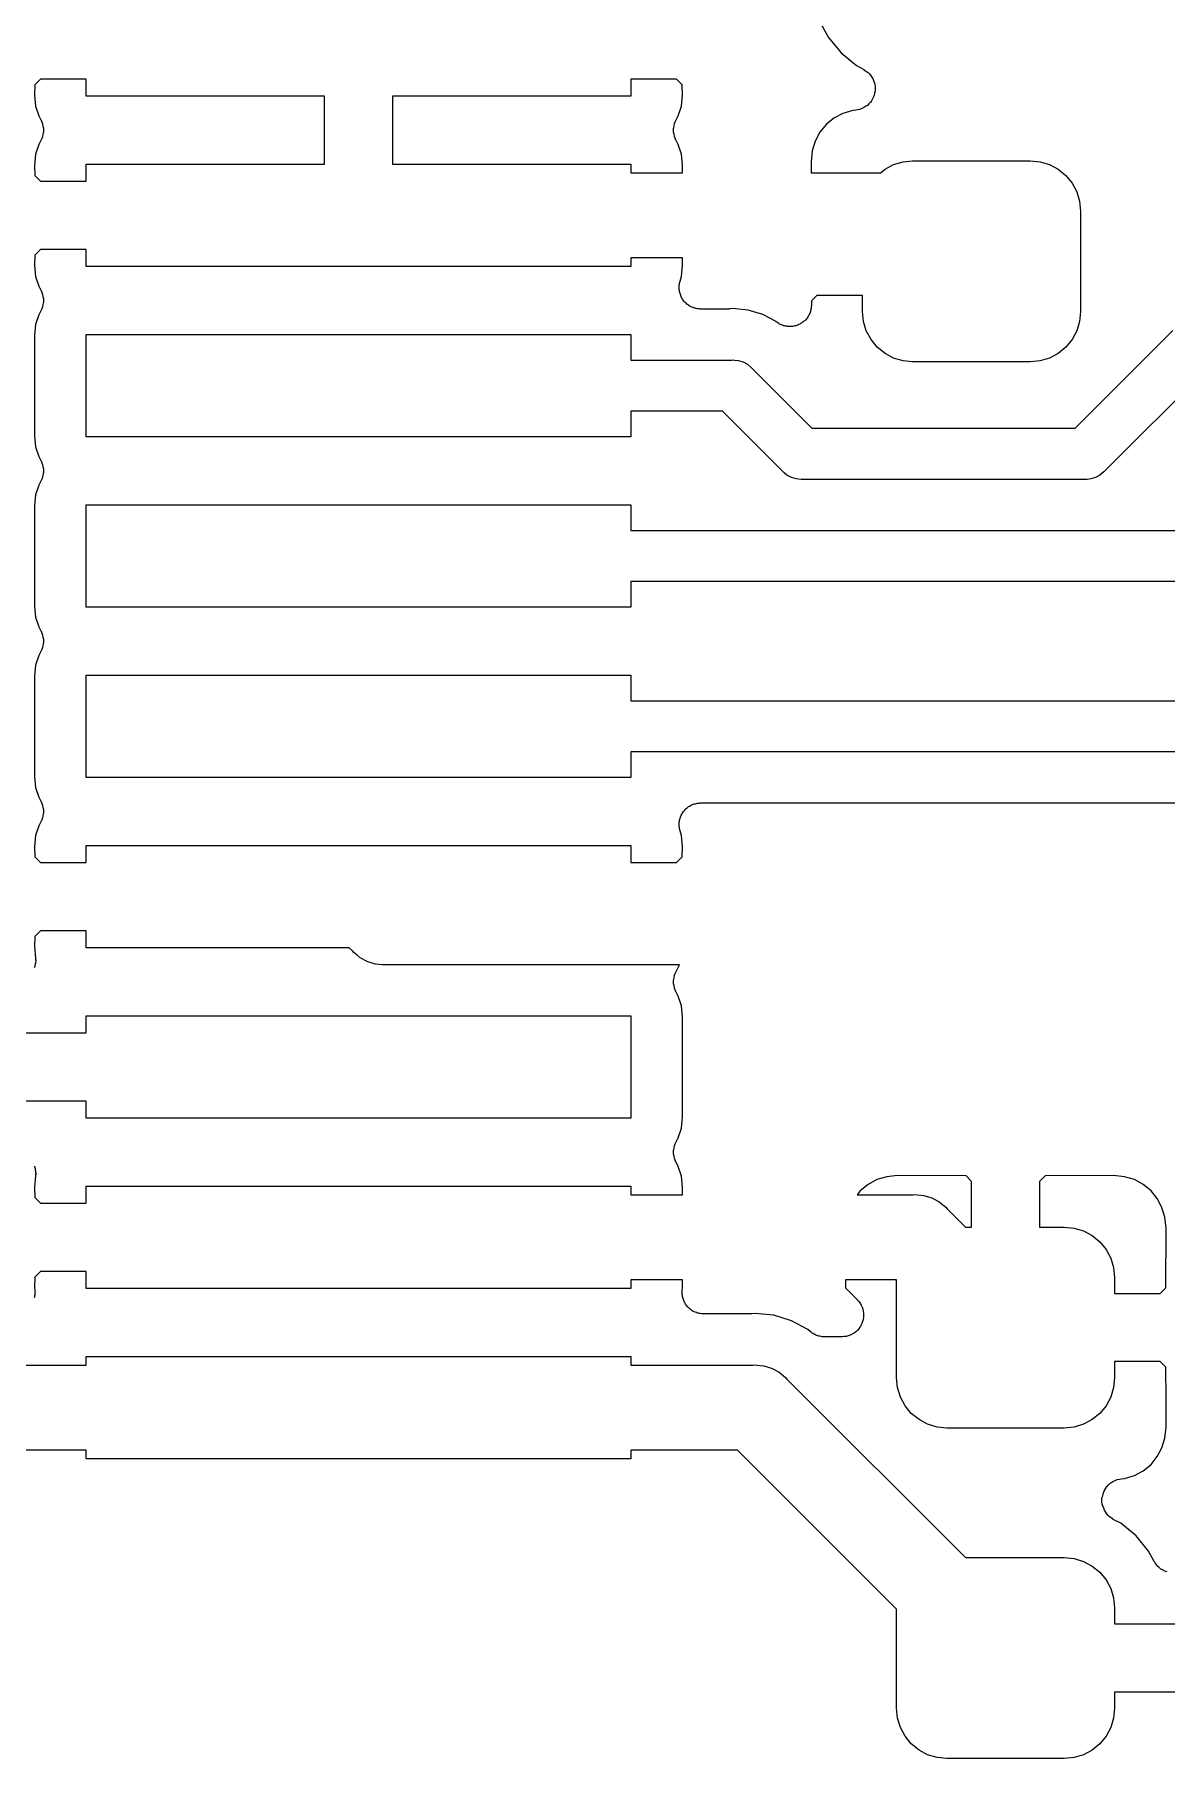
# Model space of a CAD drawing. Extents: x 70 to 232, y -100 to -50.
# Drawn here: x 217.75 to 221.07, y -79.78 to -74.72 of the extents above; entities that cross this region are included whole.
import ezdxf

# ---------------------------------------------------------------- set-up
doc = ezdxf.new("R2010")
doc.units = 0
doc.layers.add('BLACK', color=7, linetype='CONTINUOUS')

msp = doc.modelspace()

# ---------------------------------------------------------------- linework, layer by layer
at = {"layer": 'BLACK', "linetype": 'CONTINUOUS'}
for p, q in [((220.052, -74.6766), (220.08, -74.7282)), ((220.08, -74.7282), (220.117, -74.7734)), ((220.117, -74.7734), (220.162, -74.8105)), ((217.766, -74.85), (217.75, -74.8666)), ((217.9, -74.85), (217.766, -74.85)), ((217.9, -74.9), (217.9, -74.85)), ((219.5, -74.85), (219.5, -74.9)), ((219.634, -74.85), (219.5, -74.85)), ((219.65, -74.8666), (219.634, -74.85)), ((220.162, -74.8105), (220.184, -74.8221)), ((220.184, -74.8221), (220.184, -74.8224)), ((220.184, -74.8224), (220.184, -74.8224)), ((220.184, -74.8224), (220.184, -74.8224)), ((220.184, -74.8224), (220.184, -74.8225)), ((220.184, -74.8225), (220.189, -74.8259)), ((220.189, -74.8259), (220.194, -74.8294)), ((220.194, -74.8294), (220.194, -74.8295)), ((220.194, -74.8295), (220.195, -74.8295)), ((220.195, -74.8295), (220.199, -74.8336)), ((220.199, -74.8336), (220.203, -74.8383)), ((220.203, -74.8383), (220.203, -74.8383)), ((220.203, -74.8383), (220.203, -74.8384)), ((220.203, -74.8384), (220.206, -74.8433)), ((220.206, -74.8433), (220.21, -74.8486)), ((220.21, -74.8486), (220.21, -74.8487)), ((220.21, -74.8487), (220.21, -74.8488)), ((220.21, -74.8488), (220.212, -74.8545)), ((217.75, -74.8666), (217.749, -74.8974)), ((217.749, -74.8974), (217.752, -74.9294)), ((218.6, -74.9), (217.9, -74.9)), ((218.6, -75.1), (218.6, -74.9)), ((219.5, -74.9), (218.8, -74.9)), ((218.8, -74.9), (218.8, -75.1)), ((219.648, -74.9294), (219.651, -74.8974)), ((219.651, -74.8974), (219.65, -74.8666)), ((220.212, -74.8545), (220.214, -74.8601)), ((220.214, -74.897), (220.212, -74.9024)), ((220.214, -74.8601), (220.215, -74.8602)), ((220.215, -74.8909), (220.214, -74.8968)), ((220.214, -74.8968), (220.214, -74.8969)), ((220.214, -74.8969), (220.214, -74.897)), ((220.215, -74.8602), (220.215, -74.8603)), ((220.215, -74.8603), (220.216, -74.8666)), ((220.217, -74.8848), (220.215, -74.8909)), ((220.216, -74.8666), (220.217, -74.8723)), ((220.217, -74.8723), (220.217, -74.8724)), ((220.217, -74.8724), (220.217, -74.8725)), ((220.217, -74.8725), (220.217, -74.8787)), ((220.217, -74.8787), (220.217, -74.8847)), ((220.217, -74.8847), (220.217, -74.8848)), ((220.217, -74.8848), (220.217, -74.8848)), ((217.752, -74.9294), (217.761, -74.9577)), ((219.639, -74.9577), (219.648, -74.9294)), ((220.122, -74.9507), (220.096, -74.9647)), ((220.151, -74.9422), (220.122, -74.9507)), ((220.16, -74.9413), (220.151, -74.9422)), ((220.166, -74.94), (220.16, -74.9413)), ((220.172, -74.9389), (220.166, -74.94)), ((220.178, -74.9365), (220.172, -74.9389)), ((220.172, -74.9389), (220.172, -74.9389)), ((220.172, -74.9389), (220.172, -74.9389)), ((220.183, -74.9342), (220.178, -74.9365)), ((220.188, -74.9309), (220.183, -74.9341)), ((220.183, -74.9341), (220.183, -74.9342)), ((220.183, -74.9342), (220.183, -74.9342)), ((220.194, -74.9274), (220.188, -74.9309)), ((220.198, -74.9231), (220.194, -74.9273)), ((220.194, -74.9273), (220.194, -74.9273)), ((220.194, -74.9273), (220.194, -74.9274)), ((220.202, -74.9187), (220.198, -74.9231)), ((220.203, -74.9185), (220.202, -74.9186)), ((220.202, -74.9186), (220.202, -74.9187)), ((220.206, -74.9134), (220.203, -74.9185)), ((220.209, -74.9084), (220.206, -74.9134)), ((220.212, -74.9024), (220.209, -74.9082)), ((220.209, -74.9082), (220.209, -74.9083)), ((220.209, -74.9083), (220.209, -74.9084)), ((217.761, -74.9577), (217.767, -74.9701)), ((217.767, -74.9701), (217.767, -74.9703)), ((217.767, -74.9703), (217.767, -74.9703)), ((217.767, -74.9703), (217.768, -74.9703)), ((217.768, -74.9703), (217.768, -74.9709)), ((217.768, -74.9709), (217.77, -74.9763)), ((217.77, -74.9763), (217.772, -74.9818)), ((217.772, -74.9818), (217.772, -74.9821)), ((217.772, -74.9821), (217.772, -74.9824)), ((217.772, -74.9824), (217.773, -74.9881)), ((217.773, -74.9881), (217.775, -74.9939)), ((217.775, -74.9939), (217.775, -74.9942)), ((217.775, -74.9942), (217.775, -74.9945)), ((217.775, -74.9945), (217.775, -75.0004)), ((217.775, -75.0004), (217.775, -75.0063)), ((219.625, -74.9937), (219.626, -74.9934)), ((219.625, -74.9996), (219.625, -74.9937)), ((219.625, -75.0055), (219.625, -74.9996)), ((219.626, -74.9931), (219.627, -74.9873)), ((219.626, -74.9934), (219.626, -74.9931)), ((219.627, -74.9873), (219.628, -74.9815)), ((219.628, -74.9809), (219.63, -74.9755)), ((219.628, -74.9812), (219.628, -74.9809)), ((219.628, -74.9815), (219.628, -74.9812)), ((219.63, -74.9755), (219.633, -74.9701)), ((219.633, -74.9701), (219.639, -74.9577)), ((220.073, -74.9834), (220.055, -75.0063)), ((220.096, -74.9647), (220.073, -74.9834)), ((217.761, -75.0423), (217.752, -75.0706)), ((217.767, -75.0299), (217.761, -75.0423)), ((217.77, -75.0245), (217.767, -75.0299)), ((217.772, -75.0191), (217.77, -75.0245)), ((217.773, -75.0126), (217.772, -75.0185)), ((217.772, -75.0185), (217.772, -75.0188)), ((217.772, -75.0188), (217.772, -75.0191)), ((217.774, -75.0069), (217.773, -75.0126)), ((217.775, -75.0063), (217.774, -75.0066)), ((217.774, -75.0066), (217.774, -75.0069)), ((219.625, -75.0058), (219.625, -75.0055)), ((219.625, -75.0061), (219.625, -75.0058)), ((219.627, -75.0118), (219.625, -75.0061)), ((219.628, -75.0176), (219.627, -75.0118)), ((219.628, -75.0179), (219.628, -75.0176)), ((219.628, -75.0182), (219.628, -75.0179)), ((219.63, -75.0237), (219.628, -75.0182)), ((219.632, -75.0291), (219.63, -75.0237)), ((219.632, -75.0297), (219.632, -75.0291)), ((219.633, -75.0297), (219.632, -75.0297)), ((219.633, -75.0299), (219.633, -75.0297)), ((219.633, -75.0297), (219.633, -75.0297)), ((219.639, -75.0423), (219.633, -75.0299)), ((219.648, -75.0706), (219.639, -75.0423)), ((220.041, -75.0323), (220.032, -75.0606)), ((220.055, -75.0063), (220.041, -75.0323)), ((217.752, -75.0706), (217.749, -75.1026)), ((217.749, -75.1026), (217.75, -75.1334)), ((217.9, -75.15), (217.9, -75.1)), ((217.9, -75.1), (218.6, -75.1)), ((218.8, -75.1), (219.5, -75.1)), ((219.5, -75.1), (219.5, -75.125)), ((219.651, -75.1026), (219.648, -75.0706)), ((219.651, -75.125), (219.651, -75.1026)), ((220.032, -75.0606), (220.029, -75.093)), ((220.029, -75.093), (220.029, -75.125)), ((220.246, -75.1149), (220.271, -75.1012)), ((220.271, -75.1012), (220.299, -75.0928)), ((220.299, -75.0928), (220.327, -75.09)), ((220.327, -75.09), (220.672, -75.09)), ((220.672, -75.09), (220.701, -75.0928)), ((220.701, -75.0928), (220.729, -75.1012)), ((220.729, -75.1012), (220.754, -75.1149)), ((217.75, -75.1334), (217.766, -75.15)), ((217.766, -75.15), (217.9, -75.15)), ((219.5, -75.125), (219.651, -75.125)), ((220.029, -75.125), (220.233, -75.125)), ((220.233, -75.125), (220.246, -75.1149)), ((220.754, -75.1149), (220.777, -75.1332)), ((220.777, -75.1332), (220.795, -75.1556)), ((220.795, -75.1556), (220.809, -75.1811)), ((220.809, -75.1811), (220.817, -75.2087)), ((220.817, -75.2087), (220.82, -75.2375)), ((220.82, -75.2375), (220.82, -75.5325)), ((217.766, -75.35), (217.75, -75.3666)), ((217.9, -75.35), (217.766, -75.35)), ((217.9, -75.4), (217.9, -75.35)), ((217.75, -75.3666), (217.749, -75.3974)), ((217.749, -75.3974), (217.752, -75.4294)), ((219.5, -75.4), (217.9, -75.4)), ((219.651, -75.375), (219.5, -75.375)), ((219.5, -75.375), (219.5, -75.4)), ((219.648, -75.4294), (219.651, -75.3974)), ((219.651, -75.3974), (219.651, -75.375)), ((217.752, -75.4294), (217.761, -75.4577)), ((217.761, -75.4577), (217.767, -75.4701)), ((219.641, -75.4552), (219.642, -75.452)), ((219.641, -75.4582), (219.641, -75.4552)), ((219.642, -75.4487), (219.643, -75.4459)), ((219.642, -75.452), (219.642, -75.4487)), ((219.643, -75.4459), (219.644, -75.4431)), ((219.644, -75.4431), (219.648, -75.4294)), ((217.767, -75.4701), (217.767, -75.4703)), ((217.767, -75.4703), (217.767, -75.4703)), ((217.767, -75.4703), (217.768, -75.4703)), ((217.768, -75.4703), (217.768, -75.4709)), ((217.768, -75.4709), (217.77, -75.4763)), ((217.77, -75.4763), (217.772, -75.4818)), ((217.772, -75.4818), (217.772, -75.4821)), ((217.772, -75.4821), (217.772, -75.4824)), ((217.772, -75.4824), (217.773, -75.4881)), ((217.773, -75.4881), (217.775, -75.4939)), ((217.774, -75.5069), (217.773, -75.5126)), ((217.775, -75.5063), (217.774, -75.5066)), ((217.774, -75.5066), (217.774, -75.5069)), ((217.775, -75.4939), (217.775, -75.4942)), ((217.775, -75.4942), (217.775, -75.4945)), ((217.775, -75.4945), (217.775, -75.5004)), ((217.775, -75.5004), (217.775, -75.5063)), ((219.641, -75.4611), (219.641, -75.4582)), ((219.641, -75.4643), (219.641, -75.4611)), ((219.641, -75.4676), (219.641, -75.4643)), ((219.642, -75.4705), (219.641, -75.4676)), ((219.642, -75.4734), (219.642, -75.4705)), ((219.643, -75.4766), (219.642, -75.4734)), ((219.644, -75.4798), (219.643, -75.4766)), ((219.645, -75.4825), (219.644, -75.4798)), ((219.646, -75.4853), (219.645, -75.4825)), ((219.647, -75.4882), (219.646, -75.4853)), ((219.648, -75.4912), (219.647, -75.4882)), ((219.65, -75.4937), (219.648, -75.4912)), ((219.651, -75.4963), (219.65, -75.4937)), ((219.653, -75.4988), (219.651, -75.4963)), ((219.655, -75.5016), (219.653, -75.4988)), ((219.657, -75.5036), (219.655, -75.5016)), ((219.659, -75.5059), (219.657, -75.5036)), ((219.662, -75.508), (219.659, -75.5059)), ((219.664, -75.5104), (219.662, -75.508)), ((220.046, -75.485), (220.03, -75.5013)), ((220.03, -75.5013), (220.03, -75.5136)), ((220.18, -75.485), (220.046, -75.485)), ((220.18, -75.5325), (220.18, -75.485)), ((217.761, -75.5423), (217.752, -75.5706)), ((217.767, -75.5299), (217.761, -75.5423)), ((217.77, -75.5245), (217.767, -75.5299)), ((217.772, -75.5191), (217.77, -75.5245)), ((217.773, -75.5126), (217.772, -75.5185)), ((217.772, -75.5185), (217.772, -75.5188)), ((217.772, -75.5188), (217.772, -75.5191)), ((219.666, -75.512), (219.664, -75.5104)), ((219.669, -75.5139), (219.666, -75.512)), ((219.671, -75.5155), (219.669, -75.5139)), ((219.674, -75.5173), (219.671, -75.5155)), ((219.677, -75.5185), (219.674, -75.5173)), ((219.679, -75.5199), (219.677, -75.5185)), ((219.683, -75.5209), (219.679, -75.5199)), ((219.686, -75.5221), (219.683, -75.5209)), ((219.688, -75.5227), (219.686, -75.5221)), ((219.691, -75.5236), (219.688, -75.5227)), ((219.695, -75.524), (219.691, -75.5236)), ((219.698, -75.5246), (219.695, -75.524)), ((219.701, -75.5247), (219.698, -75.5246)), ((219.704, -75.525), (219.701, -75.5247)), ((219.786, -75.525), (219.704, -75.525)), ((219.704, -75.525), (219.704, -75.525)), ((219.789, -75.5247), (219.786, -75.525)), ((219.791, -75.5248), (219.789, -75.5247)), ((219.792, -75.5247), (219.791, -75.5248)), ((219.8, -75.5239), (219.792, -75.5247)), ((219.808, -75.5247), (219.8, -75.5239)), ((219.844, -75.5283), (219.808, -75.5247)), ((219.808, -75.5247), (219.808, -75.5247)), ((219.887, -75.5411), (219.844, -75.5283)), ((219.926, -75.562), (219.887, -75.5411)), ((220.011, -75.5589), (220.008, -75.5606)), ((220.013, -75.5563), (220.011, -75.5589)), ((220.015, -75.5539), (220.013, -75.5563)), ((220.017, -75.5516), (220.015, -75.5539)), ((220.019, -75.5494), (220.017, -75.5516)), ((220.02, -75.5464), (220.019, -75.5494)), ((220.022, -75.5436), (220.02, -75.5464)), ((220.023, -75.541), (220.022, -75.5436)), ((220.025, -75.5386), (220.023, -75.541)), ((220.026, -75.5353), (220.025, -75.5386)), ((220.027, -75.5322), (220.026, -75.5353)), ((220.028, -75.5268), (220.027, -75.5295)), ((220.027, -75.5295), (220.027, -75.5322)), ((220.029, -75.5234), (220.028, -75.5268)), ((220.03, -75.5145), (220.029, -75.5173)), ((220.029, -75.5173), (220.029, -75.5201)), ((220.029, -75.5201), (220.029, -75.5234)), ((220.03, -75.5136), (220.03, -75.5145)), ((220.183, -75.5613), (220.18, -75.5325)), ((220.82, -75.5325), (220.817, -75.5613)), ((217.752, -75.5706), (217.749, -75.6031)), ((217.749, -75.6031), (217.749, -75.8969)), ((217.9, -75.9), (217.9, -75.6)), ((217.9, -75.6), (219.5, -75.6)), ((219.5, -75.6), (219.5, -75.675)), ((219.926, -75.5624), (219.926, -75.562)), ((219.928, -75.5639), (219.926, -75.5624)), ((219.931, -75.5657), (219.928, -75.5639)), ((219.934, -75.5674), (219.931, -75.5657)), ((219.936, -75.5692), (219.934, -75.5674)), ((219.939, -75.5703), (219.936, -75.5692)), ((219.941, -75.5717), (219.939, -75.5703)), ((219.945, -75.5727), (219.941, -75.5717)), ((219.948, -75.574), (219.945, -75.5727)), ((219.951, -75.5746), (219.948, -75.574)), ((219.953, -75.5754), (219.951, -75.5746)), ((219.957, -75.5758), (219.953, -75.5754)), ((219.96, -75.5764), (219.957, -75.5758)), ((219.963, -75.5765), (219.96, -75.5764)), ((219.966, -75.5768), (219.963, -75.5765)), ((219.969, -75.5765), (219.966, -75.5768)), ((219.972, -75.5765), (219.969, -75.5765)), ((219.975, -75.5759), (219.972, -75.5765)), ((219.978, -75.5757), (219.975, -75.5759)), ((219.981, -75.5748), (219.978, -75.5757)), ((219.984, -75.5741), (219.981, -75.5748)), ((219.987, -75.573), (219.984, -75.5741)), ((219.99, -75.5723), (219.987, -75.573)), ((219.993, -75.5707), (219.99, -75.5723)), ((219.996, -75.5694), (219.993, -75.5707)), ((219.998, -75.5679), (219.996, -75.5694)), ((220.001, -75.5666), (219.998, -75.5679)), ((220.003, -75.5645), (220.001, -75.5666)), ((220.006, -75.5626), (220.003, -75.5645)), ((220.008, -75.5606), (220.006, -75.5626)), ((220.191, -75.5889), (220.183, -75.5613)), ((220.205, -75.6144), (220.191, -75.5889)), ((220.809, -75.5889), (220.795, -75.6144)), ((220.804, -75.875), (221.091, -75.588)), ((220.817, -75.5613), (220.809, -75.5889)), ((220.223, -75.6368), (220.205, -75.6144)), ((220.246, -75.6551), (220.223, -75.6368)), ((220.271, -75.6688), (220.246, -75.6551)), ((220.754, -75.6551), (220.729, -75.6688)), ((220.777, -75.6368), (220.754, -75.6551)), ((220.795, -75.6144), (220.777, -75.6368)), ((219.5, -75.675), (219.796, -75.675)), ((219.796, -75.675), (219.8, -75.6746)), ((219.8, -75.6746), (219.804, -75.675)), ((219.804, -75.675), (219.804, -75.675)), ((219.804, -75.675), (219.815, -75.6761)), ((219.815, -75.6761), (219.829, -75.6804)), ((219.829, -75.6804), (219.842, -75.6873)), ((219.842, -75.6873), (219.853, -75.6967)), ((219.853, -75.6967), (219.856, -75.6996)), ((219.856, -75.6996), (220.031, -75.875)), ((220.299, -75.6772), (220.271, -75.6688)), ((220.327, -75.68), (220.299, -75.6772)), ((220.672, -75.68), (220.327, -75.68)), ((220.701, -75.6772), (220.672, -75.68)), ((220.729, -75.6688), (220.701, -75.6772)), ((221.213, -75.6785), (220.891, -76.0004)), ((219.769, -75.825), (219.5, -75.825)), ((219.5, -75.825), (219.5, -75.9)), ((219.944, -76.0004), (219.769, -75.825)), ((217.749, -75.8969), (217.752, -75.9294)), ((219.5, -75.9), (217.9, -75.9)), ((220.031, -75.875), (220.804, -75.875)), ((217.752, -75.9294), (217.761, -75.9577)), ((217.761, -75.9577), (217.767, -75.9701)), ((217.767, -75.9701), (217.767, -75.9703)), ((217.767, -75.9703), (217.767, -75.9703)), ((217.767, -75.9703), (217.768, -75.9703)), ((217.768, -75.9703), (217.768, -75.9709)), ((217.768, -75.9709), (217.77, -75.9763)), ((217.77, -75.9763), (217.772, -75.9818)), ((217.772, -75.9818), (217.772, -75.9821)), ((217.772, -75.9821), (217.772, -75.9824)), ((217.772, -75.9824), (217.773, -75.9881)), ((217.773, -76.0126), (217.772, -76.0185)), ((217.773, -75.9881), (217.775, -75.9939)), ((217.774, -76.0069), (217.773, -76.0126)), ((217.775, -76.0063), (217.774, -76.0066)), ((217.774, -76.0066), (217.774, -76.0069)), ((217.775, -75.9939), (217.775, -75.9942)), ((217.775, -75.9942), (217.775, -75.9945)), ((217.775, -75.9945), (217.775, -76.0004)), ((217.775, -76.0004), (217.775, -76.0063)), ((219.947, -76.0033), (219.944, -76.0004)), ((219.95, -76.0056), (219.947, -76.0033)), ((219.958, -76.0127), (219.95, -76.0056)), ((219.971, -76.0196), (219.958, -76.0127)), ((220.877, -76.0127), (220.864, -76.0196)), ((220.888, -76.0033), (220.877, -76.0127)), ((220.891, -76.0004), (220.888, -76.0033)), ((217.761, -76.0423), (217.752, -76.0706)), ((217.767, -76.0299), (217.761, -76.0423)), ((217.77, -76.0245), (217.767, -76.0299)), ((217.772, -76.0191), (217.77, -76.0245)), ((217.772, -76.0185), (217.772, -76.0188)), ((217.772, -76.0188), (217.772, -76.0191)), ((219.985, -76.0239), (219.971, -76.0196)), ((220, -76.0254), (219.985, -76.0239)), ((220.004, -76.025), (220, -76.0254)), ((220.831, -76.025), (220.004, -76.025)), ((220.835, -76.0254), (220.831, -76.025)), ((220.839, -76.025), (220.835, -76.0254)), ((220.85, -76.0239), (220.839, -76.025)), ((220.839, -76.025), (220.839, -76.025)), ((220.864, -76.0196), (220.85, -76.0239)), ((217.752, -76.0706), (217.749, -76.1031)), ((217.749, -76.1031), (217.749, -76.3969)), ((217.9, -76.4), (217.9, -76.1)), ((217.9, -76.1), (219.5, -76.1)), ((219.5, -76.1), (219.5, -76.175)), ((219.5, -76.175), (222.175, -76.175)), ((222.246, -76.325), (219.5, -76.325)), ((219.5, -76.325), (219.5, -76.4)), ((217.749, -76.3969), (217.752, -76.4294)), ((219.5, -76.4), (217.9, -76.4)), ((217.752, -76.4294), (217.761, -76.4577)), ((217.761, -76.4577), (217.767, -76.4701)), ((217.767, -76.4701), (217.767, -76.4703)), ((217.767, -76.4703), (217.767, -76.4703)), ((217.767, -76.4703), (217.768, -76.4703)), ((217.768, -76.4703), (217.768, -76.4709)), ((217.768, -76.4709), (217.77, -76.4763)), ((217.77, -76.4763), (217.772, -76.4818)), ((217.772, -76.5191), (217.77, -76.5245)), ((217.772, -76.4818), (217.772, -76.4821)), ((217.772, -76.4821), (217.772, -76.4824)), ((217.772, -76.4824), (217.773, -76.4881)), ((217.773, -76.5126), (217.772, -76.5185)), ((217.772, -76.5185), (217.772, -76.5188)), ((217.772, -76.5188), (217.772, -76.5191)), ((217.773, -76.4881), (217.775, -76.4939)), ((217.774, -76.5069), (217.773, -76.5126)), ((217.775, -76.5063), (217.774, -76.5066)), ((217.774, -76.5066), (217.774, -76.5069)), ((217.775, -76.4939), (217.775, -76.4942)), ((217.775, -76.4942), (217.775, -76.4945)), ((217.775, -76.4945), (217.775, -76.5004)), ((217.775, -76.5004), (217.775, -76.5063)), ((217.752, -76.5706), (217.749, -76.6031)), ((217.761, -76.5423), (217.752, -76.5706)), ((217.767, -76.5299), (217.761, -76.5423)), ((217.77, -76.5245), (217.767, -76.5299)), ((217.749, -76.6031), (217.749, -76.8969)), ((217.9, -76.9), (217.9, -76.6)), ((217.9, -76.6), (219.5, -76.6)), ((219.5, -76.6), (219.5, -76.675)), ((219.5, -76.675), (222.319, -76.675)), ((222.346, -76.825), (219.5, -76.825)), ((219.5, -76.825), (219.5, -76.9)), ((217.749, -76.8969), (217.752, -76.9294)), ((219.5, -76.9), (217.9, -76.9)), ((217.752, -76.9294), (217.761, -76.9577)), ((217.761, -76.9577), (217.767, -76.9701)), ((217.767, -76.9701), (217.767, -76.9703)), ((217.767, -76.9703), (217.767, -76.9703)), ((217.767, -76.9703), (217.768, -76.9703)), ((217.768, -76.9703), (217.768, -76.9709)), ((217.768, -76.9709), (217.77, -76.9763)), ((219.689, -76.9771), (219.692, -76.9762)), ((219.692, -76.9762), (219.695, -76.9759)), ((219.695, -76.9759), (219.699, -76.9753)), ((219.699, -76.9753), (219.702, -76.9753)), ((219.702, -76.9753), (219.704, -76.975)), ((219.704, -76.975), (222.336, -76.975)), ((217.77, -77.0245), (217.767, -77.0299)), ((217.77, -76.9763), (217.772, -76.9818)), ((217.772, -77.0191), (217.77, -77.0245)), ((217.772, -76.9818), (217.772, -76.9821)), ((217.772, -76.9821), (217.772, -76.9824)), ((217.772, -76.9824), (217.773, -76.9881)), ((217.773, -77.0126), (217.772, -77.0185)), ((217.772, -77.0185), (217.772, -77.0188)), ((217.772, -77.0188), (217.772, -77.0191)), ((217.773, -76.9881), (217.775, -76.9939)), ((217.774, -77.0069), (217.773, -77.0126)), ((217.775, -77.0063), (217.774, -77.0066)), ((217.774, -77.0066), (217.774, -77.0069)), ((217.775, -76.9939), (217.775, -76.9942)), ((217.775, -76.9942), (217.775, -76.9945)), ((217.775, -76.9945), (217.775, -77.0004)), ((217.775, -77.0004), (217.775, -77.0063)), ((219.642, -77.0257), (219.643, -77.0226)), ((219.642, -77.0286), (219.642, -77.0257)), ((219.643, -77.0226), (219.644, -77.0194)), ((219.644, -77.0194), (219.645, -77.0167)), ((219.645, -77.0167), (219.646, -77.0139)), ((219.646, -77.0139), (219.647, -77.011)), ((219.647, -77.011), (219.649, -77.008)), ((219.649, -77.008), (219.65, -77.0056)), ((219.65, -77.0056), (219.652, -77.003)), ((219.652, -77.003), (219.654, -77.0005)), ((219.654, -77.0005), (219.656, -76.9977)), ((219.656, -76.9977), (219.658, -76.9957)), ((219.658, -76.9957), (219.66, -76.9934)), ((219.66, -76.9934), (219.662, -76.9914)), ((219.662, -76.9914), (219.665, -76.9891)), ((219.665, -76.9891), (219.667, -76.9875)), ((219.667, -76.9875), (219.669, -76.9856)), ((219.669, -76.9856), (219.672, -76.9841)), ((219.672, -76.9841), (219.675, -76.9823)), ((219.675, -76.9823), (219.678, -76.9812)), ((219.678, -76.9812), (219.68, -76.9798)), ((219.68, -76.9798), (219.683, -76.9788)), ((219.683, -76.9788), (219.686, -76.9776)), ((219.686, -76.9776), (219.689, -76.9771)), ((217.752, -77.0706), (217.749, -77.1026)), ((217.761, -77.0423), (217.752, -77.0706)), ((217.767, -77.0299), (217.761, -77.0423)), ((219.641, -77.0315), (219.642, -77.0286)), ((219.641, -77.0348), (219.641, -77.0315)), ((219.641, -77.0381), (219.641, -77.0348)), ((219.641, -77.041), (219.641, -77.0381)), ((219.641, -77.0439), (219.641, -77.041)), ((219.642, -77.0471), (219.641, -77.0439)), ((219.642, -77.0504), (219.642, -77.0471)), ((219.643, -77.0532), (219.642, -77.0504)), ((219.643, -77.0561), (219.643, -77.0532)), ((219.644, -77.0569), (219.643, -77.0561)), ((219.648, -77.0706), (219.644, -77.0569)), ((219.651, -77.1026), (219.648, -77.0706)), ((217.749, -77.1026), (217.75, -77.1334)), ((217.9, -77.15), (217.9, -77.1)), ((217.9, -77.1), (219.5, -77.1)), ((219.5, -77.1), (219.5, -77.15)), ((219.65, -77.1334), (219.651, -77.1026)), ((217.75, -77.1334), (217.766, -77.15)), ((217.766, -77.15), (217.9, -77.15)), ((219.5, -77.15), (219.634, -77.15)), ((219.634, -77.15), (219.65, -77.1334)), ((217.75, -77.3666), (217.749, -77.3974)), ((217.766, -77.35), (217.75, -77.3666)), ((217.9, -77.35), (217.766, -77.35)), ((217.9, -77.4), (217.9, -77.35)), ((217.749, -77.3974), (217.752, -77.4303)), ((217.752, -77.4303), (217.752, -77.4312)), ((217.752, -77.4312), (217.752, -77.4341)), ((218.673, -77.4), (217.9, -77.4)), ((218.682, -77.409), (218.673, -77.4)), ((218.686, -77.4138), (218.682, -77.409)), ((218.691, -77.4177), (218.686, -77.4138)), ((218.696, -77.4215), (218.691, -77.4177)), ((218.691, -77.4177), (218.691, -77.4177)), ((218.705, -77.4294), (218.696, -77.4215)), ((218.727, -77.441), (218.705, -77.4294)), ((217.75, -77.4557), (217.748, -77.4583)), ((217.751, -77.4493), (217.75, -77.4524)), ((217.75, -77.4524), (217.75, -77.4557)), ((217.752, -77.4464), (217.751, -77.4493)), ((217.752, -77.4341), (217.753, -77.4369)), ((217.753, -77.4369), (217.752, -77.4402)), ((217.752, -77.4402), (217.752, -77.4436)), ((217.752, -77.4436), (217.752, -77.4464)), ((218.75, -77.4482), (218.727, -77.441)), ((218.769, -77.45), (218.75, -77.4482)), ((218.775, -77.4506), (218.769, -77.45)), ((218.769, -77.45), (218.769, -77.45)), ((218.781, -77.45), (218.775, -77.4506)), ((219.642, -77.45), (218.781, -77.45)), ((219.627, -77.4873), (219.628, -77.4815)), ((219.628, -77.4809), (219.63, -77.4755)), ((219.628, -77.4812), (219.628, -77.4809)), ((219.628, -77.4815), (219.628, -77.4812)), ((219.63, -77.4755), (219.633, -77.4701)), ((219.633, -77.4701), (219.639, -77.4577)), ((219.639, -77.4577), (219.642, -77.45)), ((219.625, -77.4937), (219.626, -77.4934)), ((219.625, -77.4996), (219.625, -77.4937)), ((219.625, -77.5055), (219.625, -77.4996)), ((219.625, -77.5058), (219.625, -77.5055)), ((219.625, -77.5061), (219.625, -77.5058)), ((219.627, -77.5118), (219.625, -77.5061)), ((219.626, -77.4931), (219.627, -77.4873)), ((219.626, -77.4934), (219.626, -77.4931)), ((219.628, -77.5176), (219.627, -77.5118)), ((219.628, -77.5179), (219.628, -77.5176)), ((219.628, -77.5182), (219.628, -77.5179)), ((219.63, -77.5237), (219.628, -77.5182)), ((219.632, -77.5291), (219.63, -77.5237)), ((219.632, -77.5297), (219.632, -77.5291)), ((219.633, -77.5297), (219.632, -77.5297)), ((219.633, -77.5299), (219.633, -77.5297)), ((219.633, -77.5297), (219.633, -77.5297)), ((219.639, -77.5423), (219.633, -77.5299)), ((219.648, -77.5706), (219.639, -77.5423)), ((219.651, -77.6031), (219.648, -77.5706)), ((217.9, -77.65), (217.9, -77.6)), ((217.9, -77.6), (219.5, -77.6)), ((219.5, -77.6), (219.5, -77.9)), ((219.651, -77.8969), (219.651, -77.6031)), ((214.32, -77.65), (217.9, -77.65)), ((217.9, -77.85), (214.32, -77.85)), ((217.9, -77.9), (217.9, -77.85)), ((219.5, -77.9), (217.9, -77.9)), ((219.639, -77.9577), (219.648, -77.9294)), ((219.648, -77.9294), (219.651, -77.8969)), ((219.626, -77.9931), (219.627, -77.9873)), ((219.627, -77.9873), (219.628, -77.9815)), ((219.628, -77.9809), (219.63, -77.9755)), ((219.628, -77.9812), (219.628, -77.9809)), ((219.628, -77.9815), (219.628, -77.9812)), ((219.63, -77.9755), (219.633, -77.9701)), ((219.633, -77.9701), (219.639, -77.9577)), ((219.625, -77.9937), (219.626, -77.9934)), ((219.625, -77.9996), (219.625, -77.9937)), ((219.625, -78.0055), (219.625, -77.9996)), ((219.625, -78.0058), (219.625, -78.0055)), ((219.625, -78.0061), (219.625, -78.0058)), ((219.627, -78.0118), (219.625, -78.0061)), ((219.626, -77.9934), (219.626, -77.9931)), ((219.628, -78.0176), (219.627, -78.0118)), ((219.628, -78.0179), (219.628, -78.0176)), ((219.628, -78.0182), (219.628, -78.0179)), ((219.63, -78.0237), (219.628, -78.0182)), ((219.632, -78.0291), (219.63, -78.0237)), ((219.632, -78.0297), (219.632, -78.0291)), ((219.633, -78.0297), (219.632, -78.0297)), ((219.633, -78.0299), (219.633, -78.0297)), ((219.633, -78.0297), (219.633, -78.0297)), ((219.639, -78.0423), (219.633, -78.0299)), ((217.748, -78.0397), (217.749, -78.0425)), ((217.749, -78.0425), (217.75, -78.0452)), ((217.752, -78.0697), (217.749, -78.1026)), ((217.75, -78.0452), (217.751, -78.0484)), ((217.751, -78.0484), (217.751, -78.0516)), ((217.751, -78.0516), (217.752, -78.0545)), ((217.752, -78.0545), (217.752, -78.0573)), ((217.752, -78.0573), (217.752, -78.0606)), ((217.752, -78.0606), (217.753, -78.0639)), ((217.753, -78.0639), (217.752, -78.0668)), ((217.752, -78.0668), (217.752, -78.0697)), ((219.648, -78.0706), (219.639, -78.0423)), ((219.651, -78.1026), (219.648, -78.0706)), ((220.222, -78.0807), (220.196, -78.0947)), ((220.251, -78.0722), (220.222, -78.0807)), ((220.283, -78.069), (220.251, -78.0722)), ((220.484, -78.0699), (220.283, -78.069)), ((220.5, -78.0862), (220.484, -78.0699)), ((220.5, -78.22), (220.5, -78.0862)), ((220.716, -78.0699), (220.7, -78.0862)), ((220.7, -78.0862), (220.7, -78.22)), ((220.917, -78.069), (220.716, -78.0699)), ((220.949, -78.0722), (220.917, -78.069)), ((220.978, -78.0807), (220.949, -78.0722)), ((221.004, -78.0947), (220.978, -78.0807)), ((217.749, -78.1026), (217.75, -78.1334)), ((217.75, -78.1334), (217.766, -78.15)), ((217.9, -78.15), (217.9, -78.1)), ((217.9, -78.1), (219.5, -78.1)), ((219.5, -78.1), (219.5, -78.125)), ((219.5, -78.125), (219.651, -78.125)), ((219.651, -78.125), (219.651, -78.1026)), ((220.173, -78.1134), (220.164, -78.125)), ((220.164, -78.125), (220.329, -78.125)), ((220.196, -78.0947), (220.173, -78.1134)), ((220.329, -78.125), (220.335, -78.1244)), ((220.335, -78.1244), (220.341, -78.125)), ((220.341, -78.125), (220.341, -78.125)), ((220.341, -78.125), (220.36, -78.1268)), ((220.36, -78.1268), (220.383, -78.134)), ((220.383, -78.134), (220.405, -78.1456)), ((221.027, -78.1134), (221.004, -78.0947)), ((221.045, -78.1363), (221.027, -78.1134)), ((221.059, -78.1623), (221.045, -78.1363)), ((217.766, -78.15), (217.9, -78.15)), ((220.405, -78.1456), (220.424, -78.1612)), ((220.424, -78.1612), (220.428, -78.166)), ((220.428, -78.166), (220.482, -78.22)), ((221.068, -78.1906), (221.059, -78.1623)), ((221.071, -78.223), (221.068, -78.1906)), ((220.482, -78.22), (220.5, -78.22)), ((220.7, -78.22), (220.772, -78.22)), ((220.772, -78.22), (220.801, -78.2228)), ((220.801, -78.2228), (220.829, -78.2312)), ((220.829, -78.2312), (220.854, -78.2449)), ((221.07, -78.3987), (221.071, -78.223)), ((220.854, -78.2449), (220.877, -78.2632)), ((220.877, -78.2632), (220.895, -78.2856)), ((220.895, -78.2856), (220.909, -78.3111)), ((220.909, -78.3111), (220.917, -78.3387)), ((220.917, -78.3387), (220.92, -78.3675)), ((217.75, -78.3666), (217.749, -78.3974)), ((217.766, -78.35), (217.75, -78.3666)), ((217.9, -78.35), (217.766, -78.35)), ((217.9, -78.4), (217.9, -78.35)), ((219.651, -78.375), (219.5, -78.375)), ((219.5, -78.375), (219.5, -78.4)), ((219.651, -78.3974), (219.651, -78.375)), ((220.28, -78.375), (220.13, -78.375)), ((220.13, -78.375), (220.13, -78.3987)), ((220.28, -78.6625), (220.28, -78.375)), ((220.92, -78.3675), (220.92, -78.415)), ((217.749, -78.4243), (217.748, -78.4274)), ((217.749, -78.3974), (217.75, -78.4053)), ((217.75, -78.4185), (217.749, -78.4214)), ((217.749, -78.4214), (217.749, -78.4243)), ((217.75, -78.4053), (217.75, -78.4062)), ((217.75, -78.4062), (217.75, -78.4091)), ((217.75, -78.4091), (217.75, -78.4119)), ((217.75, -78.4119), (217.75, -78.4152)), ((217.75, -78.4152), (217.75, -78.4185)), ((219.5, -78.4), (217.9, -78.4)), ((219.65, -78.4053), (219.651, -78.3974)), ((219.65, -78.4082), (219.65, -78.4053)), ((219.65, -78.4111), (219.65, -78.4082)), ((219.65, -78.4143), (219.65, -78.4111)), ((219.65, -78.4177), (219.65, -78.4143)), ((219.651, -78.4205), (219.65, -78.4177)), ((219.651, -78.4234), (219.651, -78.4205)), ((219.652, -78.4266), (219.651, -78.4234)), ((219.653, -78.4298), (219.652, -78.4266)), ((219.654, -78.4325), (219.653, -78.4298)), ((219.655, -78.4353), (219.654, -78.4325)), ((219.656, -78.4382), (219.655, -78.4353)), ((219.657, -78.4413), (219.656, -78.4382)), ((219.659, -78.4437), (219.657, -78.4413)), ((219.66, -78.4463), (219.659, -78.4437)), ((220.13, -78.3987), (220.165, -78.4336)), ((220.165, -78.4336), (220.165, -78.4341)), ((220.165, -78.4341), (220.165, -78.4341)), ((220.165, -78.4341), (220.165, -78.4341)), ((220.165, -78.4341), (220.165, -78.4342)), ((220.165, -78.4342), (220.169, -78.4388)), ((220.169, -78.4388), (220.173, -78.4437)), ((220.173, -78.4437), (220.173, -78.4438)), ((220.173, -78.4438), (220.173, -78.4439)), ((220.173, -78.4439), (220.176, -78.4492)), ((220.92, -78.415), (221.054, -78.415)), ((221.054, -78.415), (221.07, -78.3987)), ((219.662, -78.4489), (219.66, -78.4463)), ((219.664, -78.4516), (219.662, -78.4489)), ((219.666, -78.4537), (219.664, -78.4516)), ((219.668, -78.4559), (219.666, -78.4537)), ((219.671, -78.4581), (219.668, -78.4559)), ((219.673, -78.4604), (219.671, -78.4581)), ((219.675, -78.462), (219.673, -78.4604)), ((219.678, -78.4639), (219.675, -78.462)), ((219.68, -78.4655), (219.678, -78.4639)), ((219.683, -78.4673), (219.68, -78.4655)), ((219.686, -78.4685), (219.683, -78.4673)), ((219.688, -78.4699), (219.686, -78.4685)), ((219.692, -78.4709), (219.688, -78.4699)), ((219.695, -78.4722), (219.692, -78.4709)), ((219.697, -78.4727), (219.695, -78.4722)), ((219.7, -78.4736), (219.697, -78.4727)), ((219.703, -78.474), (219.7, -78.4736)), ((219.707, -78.4746), (219.703, -78.474)), ((219.71, -78.4747), (219.707, -78.4746)), ((219.713, -78.475), (219.71, -78.4747)), ((219.848, -78.475), (219.713, -78.475)), ((219.713, -78.475), (219.713, -78.475)), ((219.851, -78.4747), (219.848, -78.475)), ((219.854, -78.4748), (219.851, -78.4747)), ((219.855, -78.4747), (219.854, -78.4748)), ((219.865, -78.4737), (219.855, -78.4747)), ((219.875, -78.4747), (219.865, -78.4737)), ((219.919, -78.479), (219.875, -78.4747)), ((219.875, -78.4747), (219.875, -78.4747)), ((219.971, -78.4947), (219.919, -78.479)), ((220.176, -78.4492), (220.179, -78.4547)), ((220.179, -78.4547), (220.179, -78.4548)), ((220.179, -78.4548), (220.179, -78.4549)), ((220.179, -78.4549), (220.181, -78.4608)), ((220.182, -78.4915), (220.18, -78.4973)), ((220.181, -78.4608), (220.182, -78.4666)), ((220.182, -78.4666), (220.182, -78.4667)), ((220.182, -78.4667), (220.182, -78.4668)), ((220.182, -78.4668), (220.183, -78.4729)), ((220.183, -78.4853), (220.182, -78.4913)), ((220.182, -78.4913), (220.182, -78.4914)), ((220.182, -78.4914), (220.182, -78.4915)), ((220.183, -78.4729), (220.183, -78.4789)), ((220.183, -78.4789), (220.183, -78.479)), ((220.183, -78.479), (220.183, -78.4792)), ((220.183, -78.4792), (220.183, -78.4853)), ((220.019, -78.5202), (219.971, -78.4947)), ((220.027, -78.5276), (220.019, -78.5202)), ((220.03, -78.5291), (220.027, -78.5276)), ((220.032, -78.5309), (220.03, -78.5291)), ((220.035, -78.5326), (220.032, -78.5309)), ((220.038, -78.5345), (220.035, -78.5326)), ((220.04, -78.5355), (220.038, -78.5345)), ((220.043, -78.5369), (220.04, -78.5355)), ((220.046, -78.5379), (220.043, -78.5369)), ((220.049, -78.5392), (220.046, -78.5379)), ((220.052, -78.5398), (220.049, -78.5392)), ((220.055, -78.5406), (220.052, -78.5398)), ((220.058, -78.541), (220.055, -78.5406)), ((220.061, -78.5417), (220.058, -78.541)), ((220.064, -78.5417), (220.061, -78.5417)), ((220.067, -78.542), (220.064, -78.5417)), ((220.068, -78.542), (220.067, -78.542)), ((220.12, -78.542), (220.068, -78.542)), ((220.126, -78.5414), (220.12, -78.542)), ((220.132, -78.5408), (220.126, -78.5414)), ((220.138, -78.539), (220.132, -78.5408)), ((220.132, -78.5408), (220.132, -78.5408)), ((220.132, -78.5408), (220.132, -78.5408)), ((220.144, -78.5373), (220.138, -78.539)), ((220.149, -78.5344), (220.144, -78.5372)), ((220.144, -78.5372), (220.144, -78.5372)), ((220.144, -78.5372), (220.144, -78.5373)), ((220.155, -78.5315), (220.149, -78.5344)), ((220.16, -78.5276), (220.155, -78.5314)), ((220.155, -78.5314), (220.155, -78.5314)), ((220.155, -78.5314), (220.155, -78.5315)), ((220.164, -78.5237), (220.16, -78.5276)), ((220.165, -78.5236), (220.164, -78.5237)), ((220.169, -78.5188), (220.165, -78.5236)), ((220.165, -78.5236), (220.165, -78.5236)), ((220.172, -78.5142), (220.169, -78.5188)), ((220.173, -78.514), (220.172, -78.5141)), ((220.172, -78.5141), (220.172, -78.5142)), ((220.175, -78.5087), (220.173, -78.514)), ((220.178, -78.5033), (220.175, -78.5087)), ((220.18, -78.4973), (220.178, -78.5031)), ((220.178, -78.5031), (220.178, -78.5032)), ((220.178, -78.5032), (220.178, -78.5033)), ((214.32, -78.625), (217.9, -78.625)), ((217.9, -78.625), (217.9, -78.6)), ((217.9, -78.6), (219.5, -78.6)), ((219.5, -78.6), (219.5, -78.625)), ((219.5, -78.625), (219.859, -78.625)), ((219.859, -78.625), (219.865, -78.6244)), ((219.865, -78.6244), (219.871, -78.625)), ((219.871, -78.625), (219.871, -78.625)), ((219.871, -78.625), (219.89, -78.6268)), ((219.89, -78.6268), (219.913, -78.634)), ((219.913, -78.634), (219.935, -78.6456)), ((219.935, -78.6456), (219.954, -78.6612)), ((221.054, -78.615), (220.92, -78.615)), ((220.92, -78.615), (220.92, -78.6625)), ((221.07, -78.6313), (221.054, -78.615)), ((221.071, -78.7253), (221.07, -78.6313)), ((219.954, -78.6612), (219.958, -78.666)), ((219.958, -78.666), (220.482, -79.19)), ((220.283, -78.6913), (220.28, -78.6625)), ((220.291, -78.7189), (220.283, -78.6913)), ((220.917, -78.6913), (220.909, -78.7189)), ((220.92, -78.6625), (220.917, -78.6913)), ((220.305, -78.7444), (220.291, -78.7189)), ((220.323, -78.7668), (220.305, -78.7444)), ((220.895, -78.7444), (220.877, -78.7668)), ((220.909, -78.7189), (220.895, -78.7444)), ((221.071, -78.807), (221.071, -78.7253)), ((220.346, -78.7851), (220.323, -78.7668)), ((220.371, -78.7988), (220.346, -78.7851)), ((220.854, -78.7851), (220.829, -78.7988)), ((220.877, -78.7668), (220.854, -78.7851)), ((220.399, -78.8072), (220.371, -78.7988)), ((220.427, -78.81), (220.399, -78.8072)), ((220.772, -78.81), (220.427, -78.81)), ((220.801, -78.8072), (220.772, -78.81)), ((220.829, -78.7988), (220.801, -78.8072)), ((221.059, -78.8677), (221.068, -78.8394)), ((221.068, -78.8394), (221.071, -78.807)), ((217.9, -78.875), (214.32, -78.875)), ((217.9, -78.9), (217.9, -78.875)), ((219.813, -78.875), (219.5, -78.875)), ((219.5, -78.875), (219.5, -78.9)), ((220.28, -79.3418), (219.813, -78.875)), ((221.027, -78.9166), (221.045, -78.8937)), ((221.045, -78.8937), (221.059, -78.8677)), ((219.5, -78.9), (217.9, -78.9)), ((220.949, -78.9578), (220.978, -78.9493)), ((220.978, -78.9493), (221.004, -78.9353)), ((221.004, -78.9353), (221.027, -78.9166)), ((220.886, -79.003), (220.888, -78.9974)), ((220.888, -78.9974), (220.891, -78.9918)), ((220.891, -78.9916), (220.894, -78.9867)), ((220.891, -78.9917), (220.891, -78.9916)), ((220.891, -78.9918), (220.891, -78.9917)), ((220.894, -78.9867), (220.897, -78.9815)), ((220.897, -78.9815), (220.898, -78.9814)), ((220.898, -78.9813), (220.902, -78.9769)), ((220.898, -78.9814), (220.898, -78.9813)), ((220.902, -78.9769), (220.906, -78.9727)), ((220.906, -78.9726), (220.912, -78.9691)), ((220.906, -78.9727), (220.906, -78.9726)), ((220.906, -78.9727), (220.906, -78.9727)), ((220.912, -78.9691), (220.917, -78.9659)), ((220.917, -78.9658), (220.922, -78.9635)), ((220.917, -78.9659), (220.917, -78.9658)), ((220.917, -78.9658), (220.917, -78.9658)), ((220.922, -78.9635), (220.928, -78.9611)), ((220.928, -78.9611), (220.934, -78.96)), ((220.928, -78.9611), (220.928, -78.9611)), ((220.928, -78.9611), (220.928, -78.9611)), ((220.934, -78.96), (220.94, -78.9587)), ((220.94, -78.9587), (220.949, -78.9578)), ((220.883, -79.0152), (220.885, -79.0091)), ((220.883, -79.0153), (220.883, -79.0152)), ((220.883, -79.0152), (220.883, -79.0152)), ((220.883, -79.0215), (220.883, -79.0153)), ((220.883, -79.0275), (220.883, -79.0215)), ((220.883, -79.0276), (220.883, -79.0275)), ((220.883, -79.0277), (220.883, -79.0276)), ((220.884, -79.0336), (220.883, -79.0277)), ((220.885, -79.0397), (220.884, -79.0336)), ((220.885, -79.0091), (220.886, -79.0032)), ((220.885, -79.0398), (220.885, -79.0397)), ((220.886, -79.0399), (220.885, -79.0398)), ((220.886, -79.0031), (220.886, -79.003)), ((220.886, -79.0032), (220.886, -79.0031)), ((220.888, -79.0455), (220.886, -79.0399)), ((220.89, -79.0512), (220.888, -79.0455)), ((220.89, -79.0513), (220.89, -79.0512)), ((220.89, -79.0514), (220.89, -79.0513)), ((220.894, -79.0566), (220.89, -79.0514)), ((220.897, -79.0616), (220.894, -79.0566)), ((220.897, -79.0617), (220.897, -79.0616)), ((220.901, -79.0663), (220.897, -79.0617)), ((220.897, -79.0617), (220.897, -79.0617)), ((220.905, -79.0705), (220.901, -79.0663)), ((220.906, -79.0705), (220.905, -79.0705)), ((220.906, -79.0706), (220.906, -79.0705)), ((220.911, -79.0741), (220.906, -79.0706)), ((220.916, -79.0775), (220.911, -79.0741)), ((220.916, -79.0776), (220.916, -79.0775)), ((220.916, -79.0779), (220.916, -79.0776)), ((220.916, -79.0776), (220.916, -79.0776)), ((220.916, -79.0776), (220.916, -79.0776)), ((220.938, -79.0895), (220.916, -79.0779)), ((220.983, -79.1266), (220.938, -79.0895)), ((221.02, -79.1718), (220.983, -79.1266)), ((220.482, -79.19), (220.772, -79.19)), ((220.772, -79.19), (220.801, -79.1928)), ((220.801, -79.1928), (220.829, -79.2012)), ((220.829, -79.2012), (220.854, -79.2149)), ((221.036, -79.2014), (221.02, -79.1718)), ((221.038, -79.2038), (221.036, -79.2014)), ((220.854, -79.2149), (220.877, -79.2332)), ((220.877, -79.2332), (220.895, -79.2556)), ((221.039, -79.2063), (221.038, -79.2038)), ((221.041, -79.2089), (221.039, -79.2063)), ((221.043, -79.2117), (221.041, -79.2089)), ((221.045, -79.2137), (221.043, -79.2117)), ((221.047, -79.2159), (221.045, -79.2137)), ((221.05, -79.2181), (221.047, -79.2159)), ((221.052, -79.2205), (221.05, -79.2181)), ((221.054, -79.2221), (221.052, -79.2205)), ((221.056, -79.2239), (221.054, -79.2221)), ((221.059, -79.2255), (221.056, -79.2239)), ((221.062, -79.2274), (221.059, -79.2255)), ((221.065, -79.2285), (221.062, -79.2274)), ((221.067, -79.2299), (221.065, -79.2285)), ((221.071, -79.2309), (221.067, -79.2299)), ((221.074, -79.2322), (221.071, -79.2309)), ((220.895, -79.2556), (220.909, -79.2811)), ((220.909, -79.2811), (220.917, -79.3087)), ((220.28, -79.6325), (220.28, -79.3418)), ((220.917, -79.3087), (220.92, -79.3375)), ((220.92, -79.3375), (220.92, -79.385)), ((220.92, -79.385), (224.38, -79.385)), ((224.344, -79.585), (220.92, -79.585)), ((220.92, -79.585), (220.92, -79.6325)), ((220.283, -79.6613), (220.28, -79.6325)), ((220.92, -79.6325), (220.917, -79.6613)), ((220.291, -79.6889), (220.283, -79.6613)), ((220.305, -79.7144), (220.291, -79.6889)), ((220.909, -79.6889), (220.895, -79.7144)), ((220.917, -79.6613), (220.909, -79.6889)), ((220.323, -79.7368), (220.305, -79.7144)), ((220.346, -79.7551), (220.323, -79.7368)), ((220.371, -79.7688), (220.346, -79.7551)), ((220.854, -79.7551), (220.829, -79.7688)), ((220.877, -79.7368), (220.854, -79.7551)), ((220.895, -79.7144), (220.877, -79.7368)), ((220.399, -79.7772), (220.371, -79.7688)), ((220.427, -79.78), (220.399, -79.7772)), ((220.772, -79.78), (220.427, -79.78)), ((220.801, -79.7772), (220.772, -79.78)), ((220.829, -79.7688), (220.801, -79.7772))]:
    msp.add_line(p, q, dxfattribs=at)

doc.saveas('drawing.dxf')
